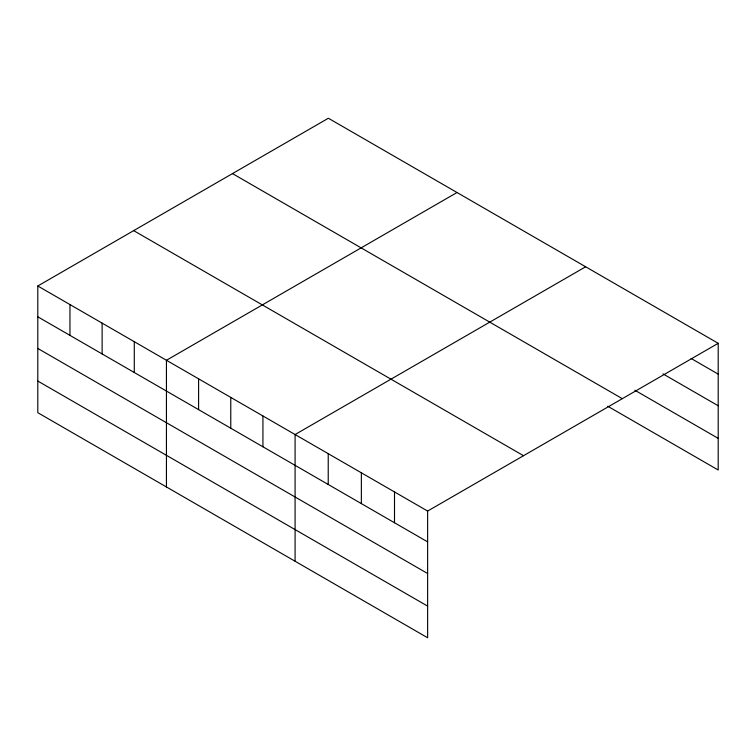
<?xml version="1.0" encoding="UTF-8"?>
<svg xmlns="http://www.w3.org/2000/svg" width="756" height="756" viewBox="0 0 756 756"><rect width="100%" height="100%" fill="white"/><g stroke="black" fill="none" stroke-linecap="round" stroke-linejoin="round"><path stroke-width="1.13" d="M607.748 406.237L718.2 470.005L718.2 343.309L328.369 118.238L37.8 285.995L37.8 412.691L427.631 637.762L427.631 511.065L37.8 285.995M457.011 192.515L166.443 360.272L166.443 486.968M585.654 266.783L295.086 434.539L295.086 561.236M427.631 511.065L718.2 343.309M691.088 358.457L718.2 374.116M662.974 373.87L718.2 405.755M634.86 390.247L718.2 438.357M232.479 173.596L622.311 398.667M133.689 230.637L523.521 455.707M37.8 316.802L427.631 541.872M37.8 348.45L427.631 573.52M37.8 381.052L427.631 606.114M394.5 491.929L394.5 522.746M361.359 472.802L361.359 503.609M328.227 453.676L328.227 484.483M262.927 415.97L262.927 446.787M230.769 397.401L230.769 428.217M198.601 378.841L198.601 409.648M134.284 341.703L134.284 372.51M102.126 323.133L102.126 353.94M69.958 304.564L69.958 335.371"/></g></svg>
